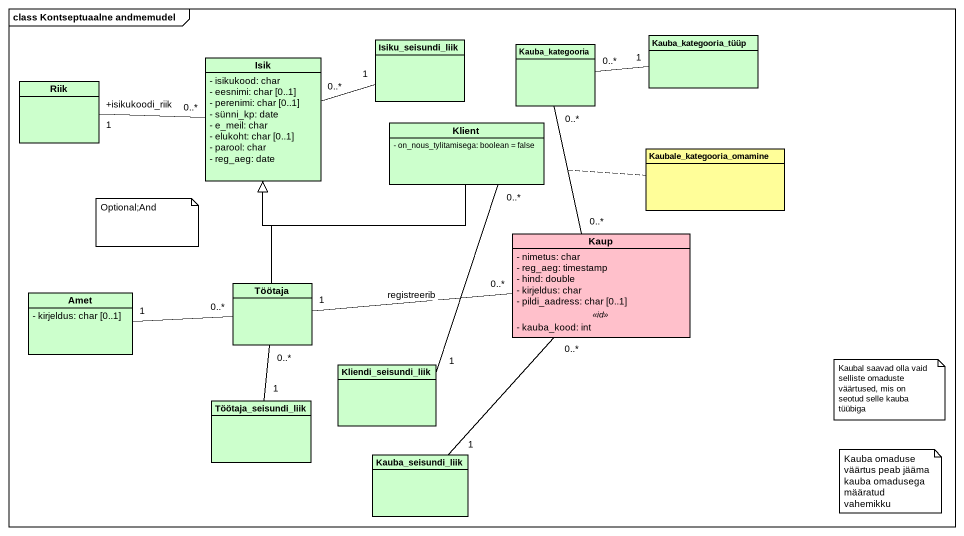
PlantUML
@startuml
mainframe class Kontseptuaalne andmemudel
hide circle
hide empty members
skinparam classAttributeIconSize 0
class Isik #CCFFCC {
  - isikukood: char
  - eesnimi: char [0..1]
  - perenimi: char [0..1]
  - sünni_kp: date
  - e_meil: char
  - elukoht: char [0..1]
  - parool: char
  - reg_aeg: date
}
class Isiku_seisundi_liik #CCFFCC
class Kauba_kategooria #CCFFCC
class Kauba_kategooria_tüüp #CCFFCC
class Riik #CCFFCC
class Klient #CCFFCC {
  - on_nous_tylitamisega: boolean = false
}
class Kaubale_kategooria_omamine #FFFE99
class Kaup #FFC0CB {
  - nimetus: char
  - reg_aeg: timestamp
  - hind: double
  - kirjeldus: char
  - pildi_aadress: char [0..1]
  .. <<id>> ..
  - kauba_kood: int
}
class Amet #CCFFCC {
  - kirjeldus: char [0..1]
}
class Töötaja #CCFFCC
class Kliendi_seisundi_liik #CCFFCC
class Töötaja_seisundi_liik #CCFFCC
class Kauba_seisundi_liik #CCFFCC
Isiku_seisundi_liik "1" -left- "0..*" Isik
Kauba_kategooria_tüüp "1" -left- "0..*" Kauba_kategooria
Riik "+isikukoodi_riik\n1" -right- "0..*" Isik
Klient -left-|> Isik
Kaup "0..*" -up- "0..*" Kauba_kategooria
(Kaup, Kauba_kategooria) .. Kaubale_kategooria_omamine
Kaup "0..*" -- "1" Kauba_seisundi_liik
Amet "1" -right- "0..*" Töötaja
Töötaja -up-|> Isik
Töötaja "1" -right- "0..*" Kaup : registreerib
Kliendi_seisundi_liik "1" -up- "0..*" Klient
Töötaja_seisundi_liik "1" -up- "0..*" Töötaja
note as N1
  Optional;And
end note
note as N2
  Kaubal saavad olla vaid selliste omaduste väärtused, mis on seotud selle kauba tüübiga
end note
note as N3
  Kauba omaduse väärtus peab jääma kauba omadusega määratud vahemikku
end note
@enduml
